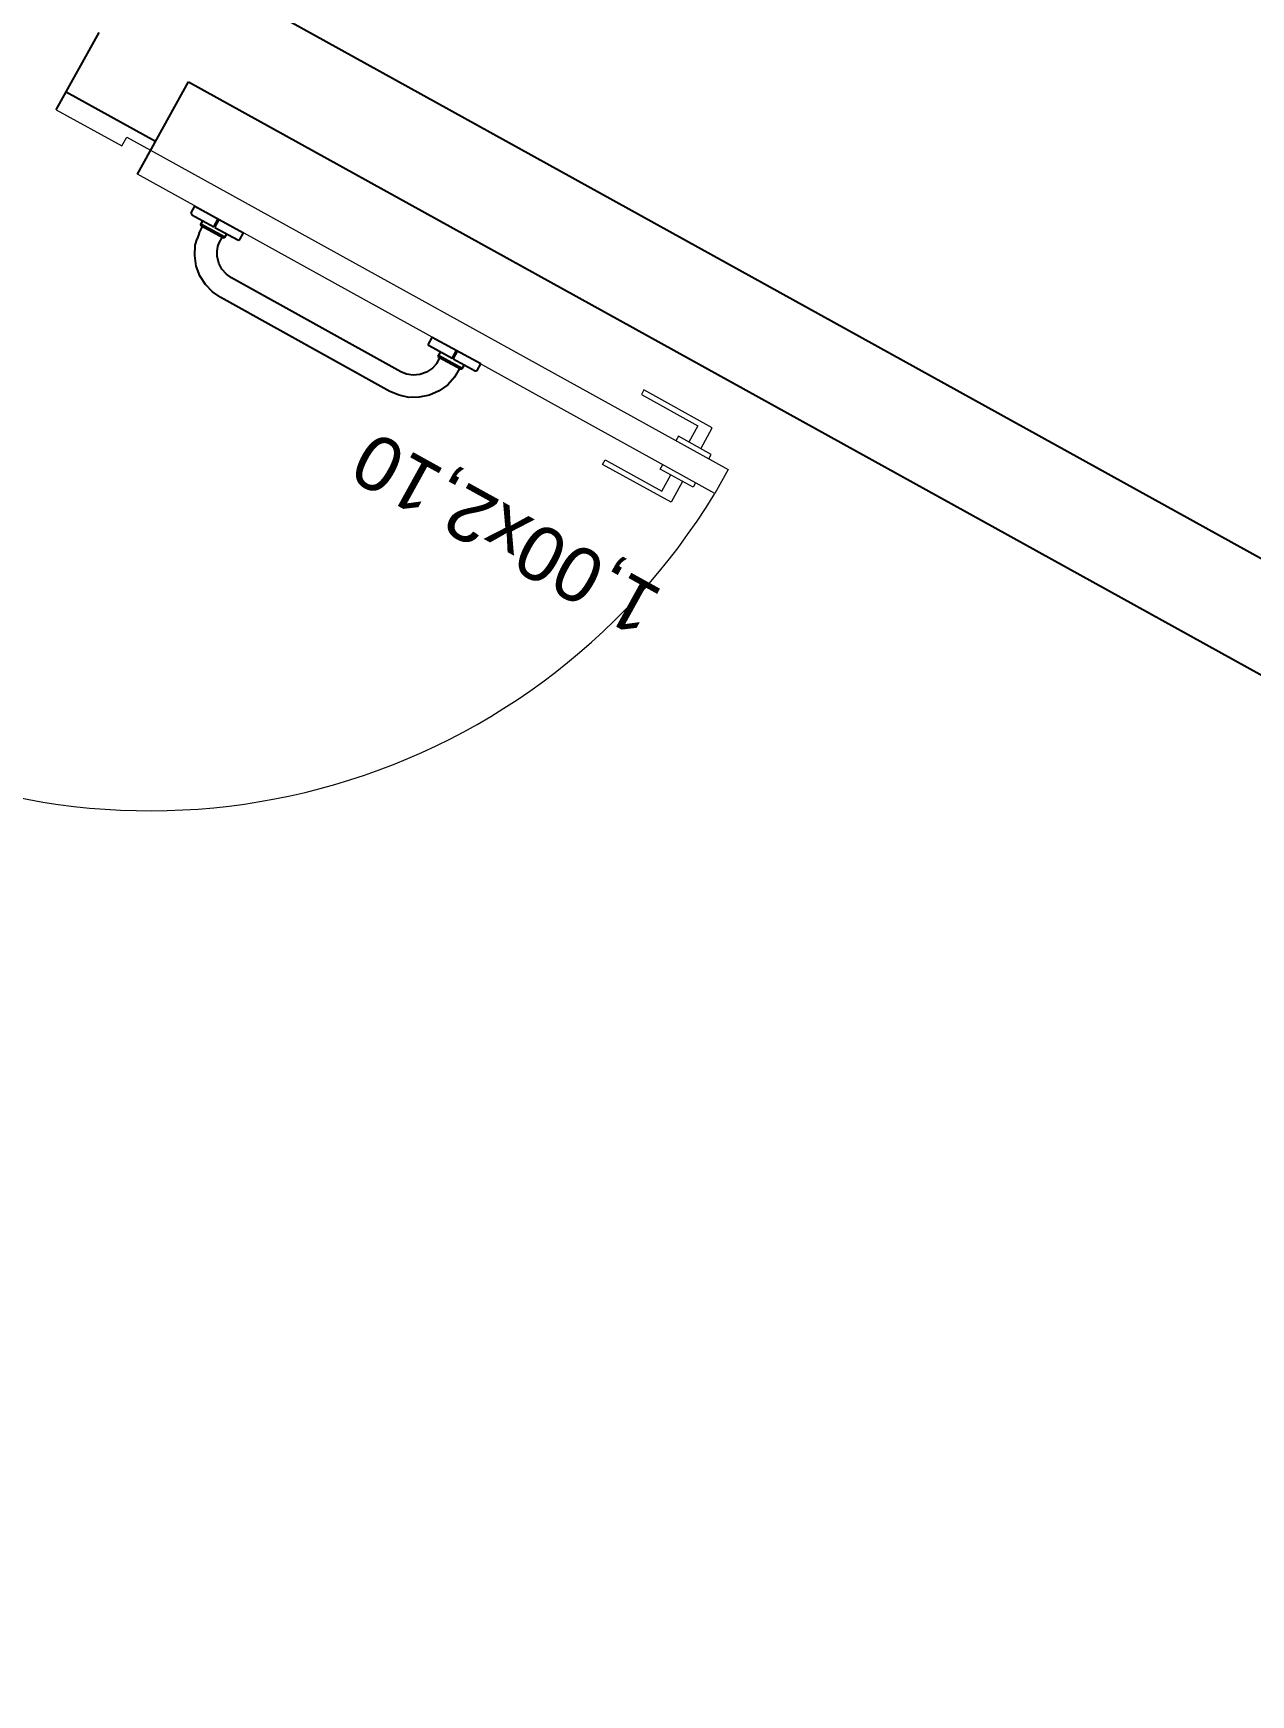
# Model space of a CAD drawing. Header units: metres. Extents: x 2113 to 5678, y -2764 to 956.
# Drawn here: x 3195.894 to 3197.683, y -1648.194 to -1645.751 of the extents above; entities that cross this region are included whole.
import ezdxf

# ---------------------------------------------------------------- set-up
doc = ezdxf.new("R2010")
doc.units = ezdxf.units.M
doc.header["$MEASUREMENT"] = 0
for name, color, linetype in [('_SETOR A', 1, 'Continuous'), ('A - Esquadrias', 10, 'Continuous'), ('A - Texto 1', 8, 'Continuous'), ('PAREDE', 7, 'Continuous'), ('TXT_QUADRAFISCAL_5000', 7, 'Continuous')]:
    doc.layers.add(name, color=color, linetype=linetype)
doc.layers.add('Esquadrias', color=50, linetype='Continuous', lineweight=9)
doc.styles.add('TEXTO', font='swisse.ttf')

# ---------------------------------------------------------------- blocks, each defined once
blk = doc.blocks.new('GINASIO')
at = {"layer": 'A - Esquadrias'}
for points in [[(3758.4211, -1188.953), (3758.4211, -1188.953), (3758.4344, -1188.9456), (3758.4344, -1188.9456)], [(3758.4344, -1188.9456), (3758.4344, -1188.9456), (3758.4485, -1188.9412), (3758.4485, -1188.9412)], [(3758.4485, -1188.9412), (3758.4485, -1188.9412), (3758.463, -1188.9397), (3758.463, -1188.9397)], [(3758.463, -1188.9397), (3758.463, -1188.9397), (3758.7475, -1188.9402), (3758.7475, -1188.9402)], [(3758.7475, -1188.9402), (3758.7475, -1188.9402), (3758.762, -1188.9416), (3758.762, -1188.9416)], [(3758.762, -1188.9416), (3758.762, -1188.9416), (3758.7761, -1188.9459), (3758.7761, -1188.9459)], [(3758.7761, -1188.9459), (3758.7761, -1188.9459), (3758.7895, -1188.9531), (3758.7895, -1188.9531)], [(3758.4, -1188.9756), (3758.4, -1188.9756), (3758.4093, -1188.9632), (3758.4093, -1188.9632)], [(3758.4093, -1188.9632), (3758.4093, -1188.9632), (3758.4211, -1188.953), (3758.4211, -1188.953)], [(3758.4449, -1188.9771), (3758.4449, -1188.9771), (3758.454, -1188.9738), (3758.454, -1188.9738)], [(3758.454, -1188.9738), (3758.454, -1188.9738), (3758.4631, -1188.9727), (3758.4631, -1188.9727)], [(3758.4631, -1188.9727), (3758.4631, -1188.9727), (3758.7476, -1188.9732), (3758.7476, -1188.9732)], [(3758.7476, -1188.9732), (3758.7476, -1188.9732), (3758.7568, -1188.9742), (3758.7568, -1188.9742)], [(3758.7568, -1188.9742), (3758.7568, -1188.9742), (3758.7659, -1188.9774), (3758.7659, -1188.9774)], [(3758.7895, -1188.9531), (3758.7895, -1188.9531), (3758.8014, -1188.9632), (3758.8014, -1188.9632)], [(3758.8014, -1188.9632), (3758.8014, -1188.9632), (3758.8108, -1188.9756), (3758.8108, -1188.9756)], [(3758.3901, -1189.0039), (3758.3901, -1189.0039), (3758.3935, -1188.9895), (3758.3935, -1188.9895)], [(3758.3935, -1188.9895), (3758.3935, -1188.9895), (3758.4, -1188.9756), (3758.4, -1188.9756)], [(3758.4226, -1189.0091), (3758.4226, -1189.0091), (3758.4248, -1188.9997), (3758.4248, -1188.9997)], [(3758.4248, -1188.9997), (3758.4248, -1188.9997), (3758.4295, -1188.9906), (3758.4295, -1188.9906)], [(3758.4295, -1188.9906), (3758.4295, -1188.9906), (3758.4365, -1188.9828), (3758.4365, -1188.9828)], [(3758.4365, -1188.9828), (3758.4365, -1188.9828), (3758.4449, -1188.9771), (3758.4449, -1188.9771)], [(3758.7659, -1188.9774), (3758.7659, -1188.9774), (3758.7744, -1188.983), (3758.7744, -1188.983)], [(3758.7744, -1188.983), (3758.7744, -1188.983), (3758.7814, -1188.9908), (3758.7814, -1188.9908)], [(3758.7814, -1188.9908), (3758.7814, -1188.9908), (3758.7852, -1188.9972), (3758.7852, -1188.9972)], [(3758.7852, -1188.9972), (3758.7852, -1188.9972), (3758.7875, -1189.0034), (3758.7875, -1189.0034)], [(3758.8108, -1188.9756), (3758.8108, -1188.9756), (3758.8174, -1188.9893), (3758.8174, -1188.9893)], [(3758.8174, -1188.9893), (3758.8174, -1188.9893), (3758.8197, -1188.999), (3758.8197, -1188.999)], [(3758.8211, -1189.0076), (3758.8211, -1189.0076), (3758.8197, -1188.999), (3758.8197, -1188.999)], [(3758.3863, -1189.0205), (3758.3863, -1189.0205), (3758.3866, -1189.0195), (3758.3866, -1189.0195)], [(3758.3863, -1189.0205), (3758.3863, -1189.0205), (3758.4261, -1189.0203), (3758.4261, -1189.0203)], [(3758.3863, -1189.0205), (3758.3863, -1189.0205), (3758.3863, -1189.0264), (3758.3863, -1189.0264)], [(3758.3866, -1189.0195), (3758.3866, -1189.0195), (3758.3873, -1189.0188), (3758.3873, -1189.0188)], [(3758.3873, -1189.0188), (3758.3873, -1189.0188), (3758.3883, -1189.0185), (3758.3883, -1189.0185)], [(3758.3883, -1189.0185), (3758.3883, -1189.0185), (3758.4241, -1189.0183), (3758.4241, -1189.0183)], [(3758.3897, -1189.0185), (3758.3897, -1189.0185), (3758.3901, -1189.0039), (3758.3901, -1189.0039)], [(3758.4226, -1189.0091), (3758.4226, -1189.0091), (3758.4227, -1189.0183), (3758.4227, -1189.0183)], [(3758.4241, -1189.0183), (3758.4241, -1189.0183), (3758.4251, -1189.0186), (3758.4251, -1189.0186)], [(3758.4251, -1189.0186), (3758.4251, -1189.0186), (3758.4258, -1189.0193), (3758.4258, -1189.0193)], [(3758.4258, -1189.0193), (3758.4258, -1189.0193), (3758.4261, -1189.0203), (3758.4261, -1189.0203)], [(3758.4261, -1189.0203), (3758.4261, -1189.0203), (3758.4261, -1189.0262), (3758.4261, -1189.0262)], [(3758.7851, -1189.0205), (3758.7851, -1189.0205), (3758.7853, -1189.0195), (3758.7853, -1189.0195)], [(3758.7851, -1189.0205), (3758.7851, -1189.0205), (3758.8249, -1189.0203), (3758.8249, -1189.0203)], [(3758.7851, -1189.0205), (3758.7851, -1189.0205), (3758.7851, -1189.0264), (3758.7851, -1189.0264)], [(3758.7853, -1189.0195), (3758.7853, -1189.0195), (3758.7861, -1189.0187), (3758.7861, -1189.0187)], [(3758.7861, -1189.0187), (3758.7861, -1189.0187), (3758.7871, -1189.0185), (3758.7871, -1189.0185)], [(3758.7871, -1189.0185), (3758.7871, -1189.0185), (3758.8228, -1189.0183), (3758.8228, -1189.0183)], [(3758.7875, -1189.0034), (3758.7875, -1189.0034), (3758.7885, -1189.0092), (3758.7885, -1189.0092)], [(3758.7885, -1189.0092), (3758.7885, -1189.0092), (3758.7885, -1189.0185), (3758.7885, -1189.0185)], [(3758.8211, -1189.0076), (3758.8211, -1189.0076), (3758.8215, -1189.0183), (3758.8215, -1189.0183)], [(3758.8228, -1189.0183), (3758.8228, -1189.0183), (3758.8238, -1189.0186), (3758.8238, -1189.0186)], [(3758.8238, -1189.0186), (3758.8238, -1189.0186), (3758.8246, -1189.0193), (3758.8246, -1189.0193)], [(3758.8246, -1189.0193), (3758.8246, -1189.0193), (3758.8249, -1189.0203), (3758.8249, -1189.0203)], [(3758.8249, -1189.0203), (3758.8249, -1189.0203), (3758.8249, -1189.0262), (3758.8249, -1189.0262)], [(3758.3658, -1189.0285), (3758.3658, -1189.0285), (3758.366, -1189.0275), (3758.366, -1189.0275)], [(3758.3658, -1189.0285), (3758.3658, -1189.0285), (3758.3658, -1189.0397), (3758.3658, -1189.0397)], [(3758.3658, -1189.0397), (3758.3658, -1189.0397), (3758.447, -1189.0393), (3758.447, -1189.0393)], [(3758.366, -1189.0275), (3758.366, -1189.0275), (3758.3668, -1189.0267), (3758.3668, -1189.0267)], [(3758.3668, -1189.0267), (3758.3668, -1189.0267), (3758.3678, -1189.0265), (3758.3678, -1189.0265)], [(3758.3678, -1189.0265), (3758.3678, -1189.0265), (3758.4048, -1189.0263), (3758.4048, -1189.0263)], [(3758.4048, -1189.0263), (3758.4048, -1189.0263), (3758.4049, -1189.0395), (3758.4049, -1189.0395)], [(3758.4049, -1189.0365), (3758.4049, -1189.0365), (3758.4064, -1189.0365), (3758.4064, -1189.0365)], [(3758.4064, -1189.0263), (3758.4064, -1189.0263), (3758.445, -1189.0261), (3758.445, -1189.0261)], [(3758.4064, -1189.0263), (3758.4064, -1189.0263), (3758.4064, -1189.0395), (3758.4064, -1189.0395)], [(3758.445, -1189.0261), (3758.445, -1189.0261), (3758.446, -1189.0264), (3758.446, -1189.0264)], [(3758.446, -1189.0264), (3758.446, -1189.0264), (3758.4467, -1189.0271), (3758.4467, -1189.0271)], [(3758.4467, -1189.0271), (3758.4467, -1189.0271), (3758.447, -1189.0282), (3758.447, -1189.0282)], [(3758.447, -1189.0282), (3758.447, -1189.0282), (3758.447, -1189.0393), (3758.447, -1189.0393)], [(3758.7645, -1189.0275), (3758.7645, -1189.0275), (3758.7642, -1189.0285), (3758.7642, -1189.0285)], [(3758.7642, -1189.0285), (3758.7642, -1189.0285), (3758.7643, -1189.0397), (3758.7643, -1189.0397)], [(3758.8455, -1189.0393), (3758.8455, -1189.0393), (3758.7643, -1189.0397), (3758.7643, -1189.0397)], [(3758.7652, -1189.0267), (3758.7652, -1189.0267), (3758.7645, -1189.0275), (3758.7645, -1189.0275)], [(3758.7663, -1189.0265), (3758.7663, -1189.0265), (3758.7652, -1189.0267), (3758.7652, -1189.0267)], [(3758.8048, -1189.0263), (3758.8048, -1189.0263), (3758.7663, -1189.0265), (3758.7663, -1189.0265)], [(3758.8048, -1189.0263), (3758.8048, -1189.0263), (3758.8049, -1189.0395), (3758.8049, -1189.0395)], [(3758.8064, -1189.0365), (3758.8064, -1189.0365), (3758.8049, -1189.0365), (3758.8049, -1189.0365)], [(3758.8434, -1189.0261), (3758.8434, -1189.0261), (3758.8064, -1189.0263), (3758.8064, -1189.0263)], [(3758.8064, -1189.0263), (3758.8064, -1189.0263), (3758.8064, -1189.0395), (3758.8064, -1189.0395)], [(3758.8444, -1189.0264), (3758.8444, -1189.0264), (3758.8434, -1189.0261), (3758.8434, -1189.0261)], [(3758.8452, -1189.0271), (3758.8452, -1189.0271), (3758.8444, -1189.0264), (3758.8444, -1189.0264)], [(3758.8455, -1189.0282), (3758.8455, -1189.0282), (3758.8452, -1189.0271), (3758.8452, -1189.0271)], [(3758.8455, -1189.0282), (3758.8455, -1189.0282), (3758.8455, -1189.0393), (3758.8455, -1189.0393)]]:
    blk.add_open_spline(points, degree=3, dxfattribs=at)
at = {"layer": 'Esquadrias'}
for p, q in [((3758.0225, -1189.0322), (3758.0225, -1188.9972)), ((3758.0225, -1188.9972), (3758.1375, -1188.9972)), ((3758.1375, -1188.9972), (3758.1375, -1189.0047)), ((3758.1375, -1189.0047), (3758.0425, -1189.0047)), ((3758.0425, -1189.0047), (3758.0425, -1189.0322)), ((3757.9725, -1189.0797), (3757.9725, -1189.0397)), ((3757.9725, -1189.0397), (3758.9425, -1189.0397)), ((3758.005, -1189.0397), (3758.005, -1189.0322)), ((3758.005, -1189.0322), (3758.06, -1189.0322)), ((3758.06, -1189.0322), (3758.06, -1189.0397)), ((3758.9425, -1189.0397), (3758.9425, -1189.0797)), ((3759.0925, -1189.0647), (3758.9825, -1189.0647)), ((3758.9825, -1189.0647), (3758.9825, -1189.0797)), ((3759.0925, -1189.0947), (3759.0925, -1189.0647)), ((3758.9425, -1189.0797), (3757.9725, -1189.0797)), ((3758.005, -1189.0797), (3758.005, -1189.0872)), ((3758.005, -1189.0872), (3758.06, -1189.0872)), ((3758.0225, -1189.0872), (3758.0225, -1189.1222)), ((3758.0425, -1189.1147), (3758.0425, -1189.0872)), ((3758.06, -1189.0872), (3758.06, -1189.0797)), ((3758.9425, -1189.0797), (3758.9425, -1189.0947)), ((3758.9825, -1189.0797), (3758.9425, -1189.0797)), ((3758.1375, -1189.1147), (3758.0425, -1189.1147)), ((3758.1375, -1189.1222), (3758.1375, -1189.1147)), ((3758.0225, -1189.1222), (3758.1375, -1189.1222))]:
    blk.add_line(p, q, dxfattribs=at)
blk.add_arc((3758.9425, -1189.0797), 0.9708, 90, 177.6386, dxfattribs=at)
at = {"layer": 'PAREDE', "ltscale": 5}
for p, q in [((3758.9425, -1189.0397), (3758.9425, -1189.1947)), ((3759.0925, -1189.0647), (3759.0925, -1189.1947)), ((3759.0925, -1189.0947), (3758.9425, -1189.0947)), ((3758.9425, -1189.1947), (3755.1225, -1189.1947)), ((3760.9925, -1189.3447), (3755.1225, -1189.3447))]:
    blk.add_line(p, q, dxfattribs=at)
at = {"layer": 'A - Texto 1', "insert": (3757.9668, -1188.893), "char_height": 0.08, "width": 0.90408, "attachment_point": 7, "style": 'TEXTO'}
blk.add_mtext('1,00x2,10', dxfattribs=at)

msp = doc.modelspace()

# ---------------------------------------------------------------- linework, layer by layer
at = {"layer": 'TXT_QUADRAFISCAL_5000', "lineweight": 100}
msp.add_circle((3163.675, -1737.5511), 237.9528, dxfattribs=at)
msp.add_circle((3163.675, -1737.5511), 237.9528, dxfattribs=at)

# ---------------------------------------------------------------- block references
at = {"layer": '_SETOR A', "rotation": 151.0553157846748}
msp.add_blockref('GINASIO', (5909.9961, -4505.6686), dxfattribs=at)

doc.saveas('drawing.dxf')
